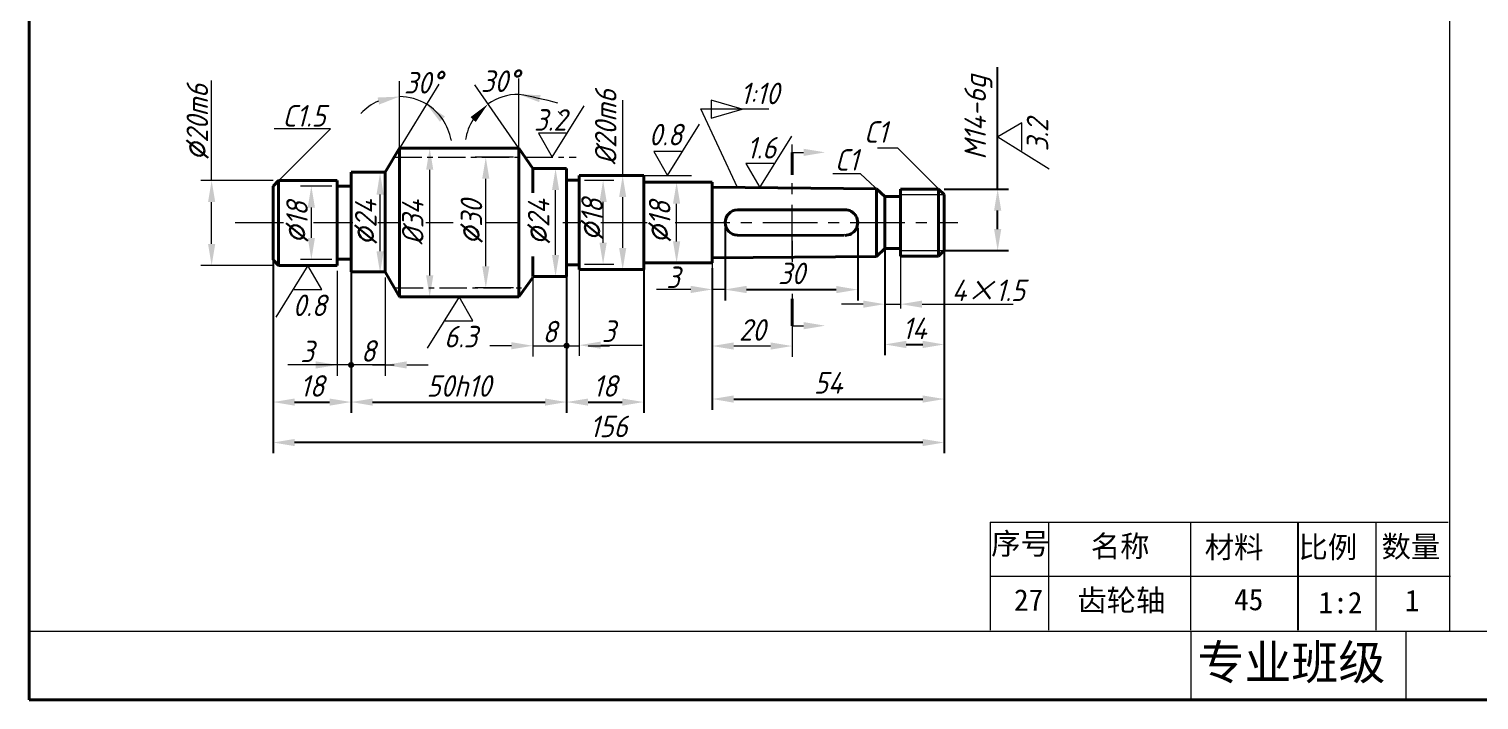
# Model space of a CAD drawing. Header units: millimetres. Extents: x -634 to 1374, y -314 to 507.
# Drawn here: x 1044 to 1212.4, y 282.2 to 360.2 of the extents above; entities that cross this region are included whole.
import ezdxf

# ---------------------------------------------------------------- set-up
doc = ezdxf.new("R2010")
doc.units = ezdxf.units.MM
doc.header["$LTSCALE"] = 0.2
doc.linetypes.add('CENTER', pattern=[50.8, 31.75, -6.35, 6.35, -6.35])
for name, color, linetype, lineweight in [('填', 7, 'Continuous', 9), ('标', 7, 'Continuous', 13), ('点', 7, 'CENTER', 15), ('粗', 7, 'Continuous', 40), ('细', 7, 'Continuous', 15), ('细线', 7, 'Continuous', 15)]:
    doc.layers.add(name, color=color, linetype=linetype, lineweight=lineweight)
doc.styles.get("Standard").update_dxf_attribs({"font": 'isocp.shx', "oblique": 15, "height": 2.5})
doc.styles.add('字', font='SIMFANG.TTF', dxfattribs={"height": 2.5})
doc.styles.add('字2', font='SIMFANG.TTF', dxfattribs={"height": 4})
doc.dimstyles.new('ISO-25', dxfattribs={"dimtxt": 2.5, "dimasz": 2.5, "dimexe": 1.25, "dimexo": 0.625, "dimtad": 1, "dimdsep": 46, "dimtxsty": 'Standard', "dimcen": 2.5, "dimadec": 0, "dimazin": 0, "dimtfac": 1, "dimtmove": 0, "dimatfit": 3, "dimfxl": 0, "dimarcsym": 0})

# ---------------------------------------------------------------- blocks, each defined once
blk = doc.blocks.new('*D9')
at = {"layer": 'Defpoints', "color": 0}
for p in [(1150.32, 335.08), (1072.36, 333.35), (1072.36, 312.15)]:
    blk.add_point(p, dxfattribs=at)
at = {"layer": '标', "color": 0, "lineweight": -2}
for p, q in [((1150.32, 334.46), (1150.32, 310.9)), ((1072.36, 332.73), (1072.36, 310.9)), ((1147.82, 312.15), (1074.86, 312.15))]:
    blk.add_line(p, q, dxfattribs=at)
at = {"layer": '标', "color": 0}
for points in [[(1074.86, 312.56), (1074.86, 311.73), (1072.36, 312.15)], [(1147.82, 312.56), (1147.82, 311.73), (1150.32, 312.15)]]:
    blk.add_solid(points, dxfattribs=at)
at = {"layer": '标', "color": 0, "insert": (1111.34, 314.02), "char_height": 2.5, "attachment_point": 5}
blk.add_mtext('156', dxfattribs=at)
blk = doc.blocks.new('*D10')
at = {"layer": 'Defpoints', "color": 0}
for p in [(1143.41, 335.24), (1150.32, 335.08), (1150.32, 323.54)]:
    blk.add_point(p, dxfattribs=at)
at = {"layer": '标', "color": 0, "lineweight": -2}
for p, q in [((1143.41, 334.61), (1143.41, 322.29)), ((1150.32, 334.46), (1150.32, 322.29)), ((1145.91, 323.54), (1147.82, 323.54))]:
    blk.add_line(p, q, dxfattribs=at)
at = {"layer": '标', "color": 0}
for points in [[(1145.91, 323.96), (1145.91, 323.12), (1143.41, 323.54)], [(1147.82, 323.96), (1147.82, 323.12), (1150.32, 323.54)]]:
    blk.add_solid(points, dxfattribs=at)
at = {"layer": '标', "color": 0, "insert": (1146.86, 325.41), "char_height": 2.5, "attachment_point": 5}
blk.add_mtext('14', dxfattribs=at)
blk = doc.blocks.new('*D11')
at = {"layer": 'Defpoints', "color": 0}
for p in [(1124.87, 337.7), (1140.28, 337.7), (1140.28, 329.91)]:
    blk.add_point(p, dxfattribs=at)
at = {"layer": '标', "color": 0, "lineweight": -2}
for p, q in [((1124.87, 337.08), (1124.87, 328.66)), ((1140.28, 337.08), (1140.28, 328.66)), ((1127.37, 329.91), (1137.78, 329.91))]:
    blk.add_line(p, q, dxfattribs=at)
at = {"layer": '标', "color": 0}
for points in [[(1127.37, 330.33), (1127.37, 329.5), (1124.87, 329.91)], [(1137.78, 330.33), (1137.78, 329.5), (1140.28, 329.91)]]:
    blk.add_solid(points, dxfattribs=at)
at = {"layer": '标', "color": 0, "insert": (1132.57, 331.79), "char_height": 2.5, "attachment_point": 5}
blk.add_mtext('30', dxfattribs=at)
blk = doc.blocks.new('*D14')
at = {"layer": 'Defpoints', "color": 0}
for p in [(1072.36, 335.64), (1081.42, 334.25), (1081.42, 316.85)]:
    blk.add_point(p, dxfattribs=at)
at = {"layer": '标', "color": 0, "lineweight": -2}
for p, q in [((1072.36, 335.01), (1072.36, 315.6)), ((1081.42, 333.62), (1081.42, 315.6)), ((1074.86, 316.85), (1078.92, 316.85))]:
    blk.add_line(p, q, dxfattribs=at)
at = {"layer": '标', "color": 0}
for points in [[(1074.86, 317.26), (1074.86, 316.43), (1072.36, 316.85)], [(1078.92, 317.26), (1078.92, 316.43), (1081.42, 316.85)]]:
    blk.add_solid(points, dxfattribs=at)
at = {"layer": '标', "color": 0, "insert": (1076.89, 318.72), "char_height": 2.5, "attachment_point": 5}
blk.add_mtext('18', dxfattribs=at)
blk = doc.blocks.new('*D15')
at = {"layer": 'Defpoints', "color": 0}
for p in [(1081.42, 334.25), (1106.45, 334.25), (1106.45, 316.85)]:
    blk.add_point(p, dxfattribs=at)
at = {"layer": '标', "color": 0, "lineweight": -2}
for p, q in [((1081.42, 333.62), (1081.42, 315.6)), ((1106.45, 333.62), (1106.45, 315.6)), ((1083.92, 316.85), (1103.95, 316.85))]:
    blk.add_line(p, q, dxfattribs=at)
at = {"layer": '标', "color": 0}
for points in [[(1083.92, 317.26), (1083.92, 316.43), (1081.42, 316.85)], [(1103.95, 317.26), (1103.95, 316.43), (1106.45, 316.85)]]:
    blk.add_solid(points, dxfattribs=at)
at = {"layer": '标', "color": 0, "insert": (1093.94, 318.72), "char_height": 2.5, "attachment_point": 5}
blk.add_mtext('50h10', dxfattribs=at)
blk = doc.blocks.new('*D16')
at = {"layer": 'Defpoints', "color": 0}
for p in [(1115.41, 335.3), (1106.45, 334.25), (1115.41, 316.85)]:
    blk.add_point(p, dxfattribs=at)
at = {"layer": '标', "color": 0, "lineweight": -2}
for p, q in [((1106.45, 333.62), (1106.45, 315.6)), ((1115.41, 334.67), (1115.41, 315.6)), ((1108.95, 316.85), (1112.91, 316.85))]:
    blk.add_line(p, q, dxfattribs=at)
at = {"layer": '标', "color": 0}
for points in [[(1108.95, 317.26), (1108.95, 316.43), (1106.45, 316.85)], [(1112.91, 317.26), (1112.91, 316.43), (1115.41, 316.85)]]:
    blk.add_solid(points, dxfattribs=at)
at = {"layer": '标', "color": 0, "insert": (1110.93, 318.72), "char_height": 2.5, "attachment_point": 5}
blk.add_mtext('18', dxfattribs=at)
blk = doc.blocks.new('*D17')
at = {"layer": 'Defpoints', "color": 0}
for p in [(1149.68, 341.59), (1156.53, 341.59), (1149.68, 334.44)]:
    blk.add_point(p, dxfattribs=at)
at = {"layer": '标', "color": 0, "lineweight": -2}
for p, q in [((1156.53, 341.59), (1156.53, 355.75)), ((1150.3, 341.59), (1157.78, 341.59)), ((1156.53, 336.94), (1156.53, 339.09)), ((1150.3, 334.44), (1157.78, 334.44))]:
    blk.add_line(p, q, dxfattribs=at)
at = {"layer": '标', "color": 0}
for points in [[(1156.11, 339.09), (1156.95, 339.09), (1156.53, 341.59)], [(1156.11, 336.94), (1156.95, 336.94), (1156.53, 334.44)]]:
    blk.add_solid(points, dxfattribs=at)
at = {"layer": '标', "color": 0, "insert": (1154.3, 349.92), "char_height": 2.5, "attachment_point": 5, "rotation": 90}
blk.add_mtext('M14-6g', dxfattribs=at)
blk = doc.blocks.new('*D37')
at = {"layer": 'Defpoints', "color": 0}
for p in [(1123.37, 333.02), (1150.32, 333.02), (1150.32, 317.2)]:
    blk.add_point(p, dxfattribs=at)
at = {"layer": '标', "color": 0, "lineweight": -2}
for p, q in [((1123.37, 332.39), (1123.37, 315.95)), ((1150.32, 332.39), (1150.32, 315.95)), ((1125.87, 317.2), (1147.82, 317.2))]:
    blk.add_line(p, q, dxfattribs=at)
at = {"layer": '标', "color": 0}
for points in [[(1125.87, 317.62), (1125.87, 316.78), (1123.37, 317.2)], [(1147.82, 317.62), (1147.82, 316.78), (1150.32, 317.2)]]:
    blk.add_solid(points, dxfattribs=at)
at = {"layer": '标', "color": 0, "insert": (1136.84, 319.08), "char_height": 2.5, "attachment_point": 5}
blk.add_mtext('54', dxfattribs=at)
blk = doc.blocks.new('CUZAO')
for p, q in [((-20.17, -4.19), (-15.78, 2.87)), ((-18.27, -0.9), (-22.07, -0.9)), ((-22.07, -0.9), (-20.17, -4.19))]:
    blk.add_line(p, q)

msp = doc.modelspace()

# ---------------------------------------------------------------- hatches: boundary and pattern name
at = {"layer": '粗'}
h = msp.add_hatch(color=256, dxfattribs=at)
h.paths.add_polyline_path([(1106.454, 323.577), (1106.454, 323.39), (1106.641, 323.39, 0.4142136)])
h.paths.add_polyline_path([(1106.454, 323.577, 0.4142136), (1106.266, 323.39), (1106.454, 323.39)])
h.paths.add_polyline_path([(1106.454, 323.39), (1106.266, 323.39, 0.4142136), (1106.454, 323.202)])
h.paths.add_polyline_path([(1106.641, 323.39), (1106.454, 323.39), (1106.454, 323.202, 0.4142136)])
h = msp.add_hatch(color=256, dxfattribs=at)
h.paths.add_polyline_path([(1081.42, 321.347), (1081.42, 321.16), (1081.607, 321.16, 0.4142136)])
h.paths.add_polyline_path([(1081.42, 321.347, 0.4142136), (1081.233, 321.16), (1081.42, 321.16)])
h.paths.add_polyline_path([(1081.42, 321.16), (1081.233, 321.16, 0.4142136), (1081.42, 320.972)])
h.paths.add_polyline_path([(1081.607, 321.16), (1081.42, 321.16), (1081.42, 320.972, 0.4142136)])

# ---------------------------------------------------------------- linework, layer by layer
msp.add_line((1191.421, 290.357), (1191.421, 302.912))
at = {"layer": '填'}
for p, q in [((1132.654, 345.854), (1133.986, 345.854)), ((1132.654, 335.592), (1132.654, 333.1)), ((1123.369, 333.517), (1123.369, 322.106)), ((1079.812, 332.088), (1079.812, 319.91)), ((1081.42, 332.088), (1081.42, 319.91)), ((1132.654, 329.409), (1132.654, 322.106)), ((1132.654, 325.719), (1133.986, 325.719)), ((1130.154, 323.356), (1125.869, 323.356)), ((1085.387, 321.16), (1074.054, 321.16)), ((1083.92, 321.16), (1086.42, 321.16))]:
    msp.add_line(p, q, dxfattribs=at)
for points in [[(1133.986, 346.271), (1133.986, 345.438), (1136.486, 345.854)], [(1133.986, 326.136), (1133.986, 325.302), (1136.486, 325.719)], [(1125.869, 323.773), (1125.869, 322.94), (1123.369, 323.356)], [(1130.154, 323.773), (1130.154, 322.94), (1132.654, 323.356)], [(1077.312, 321.576), (1077.312, 320.743), (1079.812, 321.16)]]:
    msp.add_solid(points, dxfattribs=at)
at = {"layer": '标'}
for p, q in [((1085.387, 343.55), (1091.639, 353.767)), ((1087.033, 345.289), (1087.033, 354.131)), ((1100.905, 346.334), (1100.905, 354.422)), ((1102.537, 343.966), (1095.783, 353.696)), ((1105.491, 350.604), (1105.969, 350.092)), ((1112.969, 343.156), (1112.969, 351.929)), ((1126.292, 341.77), (1122.055, 350.895)), ((1122.055, 350.895), (1129.964, 350.895)), ((1072.36, 341.944), (1079.019, 348.603)), ((1079.019, 348.603), (1072.473, 348.603)), ((1093.029, 347.304), (1093.044, 347.218)), ((1087.658, 346.334), (1091.804, 346.334)), ((1144.921, 346.349), (1142.552, 346.349)), ((1150.316, 340.953), (1144.921, 346.349)), ((1090.554, 331.568), (1090.554, 343.834)), ((1100.28, 345.289), (1095.816, 345.289)), ((1103.162, 343.966), (1106.422, 343.966)), ((1072.375, 342.584), (1063.972, 342.584)), ((1079.187, 341.944), (1075.552, 341.944)), ((1084.762, 343.55), (1082.842, 343.55)), ((1097.066, 332.62), (1097.066, 342.789)), ((1108.548, 342.607), (1111.945, 342.607)), ((1114.783, 343.156), (1111.719, 343.156)), ((1115.408, 343.156), (1120.963, 343.156)), ((1116.033, 342.39), (1120.484, 342.39)), ((1140.602, 343.366), (1137.387, 343.366)), ((1143.407, 340.74), (1140.602, 343.366)), ((1084.786, 334.362), (1084.786, 340.951)), ((1105.172, 333.943), (1105.172, 341.466)), ((1112.969, 334.753), (1112.969, 340.656)), ((1065.222, 335.213), (1065.222, 340.084)), ((1076.802, 335.91), (1076.802, 339.444)), ((1110.695, 335.363), (1110.695, 340.107)), ((1119.234, 335.518), (1119.234, 339.89)), ((1124.871, 336.679), (1124.871, 328.681)), ((1143.407, 334.612), (1143.407, 327.724)), ((1145.259, 334.612), (1145.259, 327.724)), ((1072.375, 332.713), (1063.972, 332.713)), ((1079.187, 333.41), (1075.552, 333.41)), ((1084.762, 331.961), (1082.842, 331.961)), ((1106.454, 332.863), (1106.454, 322.205)), ((1107.923, 332.863), (1107.923, 322.205)), ((1108.548, 332.863), (1111.945, 332.863)), ((1114.783, 332.253), (1111.719, 332.253)), ((1116.033, 333.018), (1120.484, 333.018)), ((1123.369, 333.117), (1123.369, 328.681)), ((1081.42, 330.936), (1081.42, 319.91)), ((1085.387, 331.336), (1085.387, 319.91)), ((1102.537, 331.336), (1102.537, 322.14)), ((1103.162, 331.443), (1106.422, 331.443)), ((1106.454, 331.336), (1106.454, 322.14)), ((1087.655, 329.068), (1091.804, 329.068)), ((1100.28, 330.12), (1095.816, 330.12)), ((1120.869, 329.931), (1116.886, 329.931)), ((1124.871, 329.931), (1123.369, 329.931)), ((1127.371, 329.931), (1129.871, 329.931)), ((1140.907, 328.219), (1138.407, 328.219)), ((1143.407, 328.219), (1145.259, 328.219)), ((1147.759, 328.219), (1158.343, 328.219)), ((1110.423, 323.455), (1115.25, 323.455)), ((1100.037, 323.39), (1097.537, 323.39)), ((1102.537, 323.39), (1107.923, 323.39)), ((1108.954, 323.39), (1111.454, 323.39)), ((1078.92, 321.16), (1076.42, 321.16)), ((1085.387, 321.16), (1081.42, 321.16)), ((1087.887, 321.16), (1090.387, 321.16))]:
    msp.add_line(p, q, dxfattribs=at)
for centre, radius, start, end in [((1087.033, 346.24), 6.089, 58.53768, 90), ((1100.905, 346.317), 6.278, 90, 124.76422), ((1090.331, 295.409), 58.155, 74.95566, 79.52412), ((1087.033, 346.24), 6.089, 113.69212, 137.38424), ((1087.033, 346.24), 6.089, 10.05692, 58.53768), ((1100.905, 346.317), 6.278, 147.73466, 170.70509)]:
    msp.add_arc(centre, radius, start, end, dxfattribs=at)
for points in [[(1084.501, 352.224), (1084.672, 351.408), (1087.033, 352.329)], [(1103.272, 351.689), (1103.438, 352.505), (1100.905, 352.595)], [(1091.745, 349.416), (1092.316, 350.023), (1090.211, 351.434)], [(1095.296, 349.956), (1095.898, 349.38), (1097.325, 351.474)], [(1090.137, 343.834), (1090.971, 343.834), (1090.554, 346.334)], [(1096.65, 342.789), (1097.483, 342.789), (1097.066, 345.289)], [(1104.755, 341.466), (1105.589, 341.466), (1105.172, 343.966)], [(1064.805, 340.084), (1065.638, 340.084), (1065.222, 342.584)], [(1076.386, 339.444), (1077.219, 339.444), (1076.802, 341.944)], [(1084.37, 340.951), (1085.203, 340.951), (1084.786, 343.451)], [(1110.279, 340.107), (1111.112, 340.107), (1110.695, 342.607)], [(1112.553, 340.656), (1113.386, 340.656), (1112.969, 343.156)], [(1118.817, 339.89), (1119.651, 339.89), (1119.234, 342.39)], [(1064.805, 335.213), (1065.638, 335.213), (1065.222, 332.713)], [(1076.386, 335.91), (1077.219, 335.91), (1076.802, 333.41)], [(1110.279, 335.363), (1111.112, 335.363), (1110.695, 332.863)], [(1118.817, 335.518), (1119.651, 335.518), (1119.234, 333.018)], [(1084.37, 334.362), (1085.203, 334.362), (1084.786, 331.862)], [(1104.755, 333.943), (1105.589, 333.943), (1105.172, 331.443)], [(1112.553, 334.753), (1113.386, 334.753), (1112.969, 332.253)], [(1096.65, 332.62), (1097.483, 332.62), (1097.066, 330.12)], [(1090.137, 331.568), (1090.971, 331.568), (1090.554, 329.068)], [(1120.869, 330.348), (1120.869, 329.514), (1123.369, 329.931)], [(1127.371, 330.348), (1127.371, 329.514), (1124.871, 329.931)], [(1140.907, 328.636), (1140.907, 327.802), (1143.407, 328.219)], [(1147.759, 328.636), (1147.759, 327.802), (1145.259, 328.219)], [(1100.037, 323.806), (1100.037, 322.973), (1102.537, 323.39)], [(1110.423, 323.871), (1110.423, 323.038), (1107.923, 323.455)], [(1087.887, 321.576), (1087.887, 320.743), (1085.387, 321.16)]]:
    msp.add_solid(points, dxfattribs=at)
at = {"layer": '点'}
for p, q in [((1132.654, 333.392), (1132.654, 346.761)), ((1067.955, 337.704), (1073.582, 337.704)), ((1077.05, 337.704), (1081.637, 337.704)), ((1084.512, 337.704), (1087.033, 337.704)), ((1090.121, 337.704), (1093.269, 337.704)), ((1097.026, 337.704), (1100.905, 337.704)), ((1106.032, 337.704), (1108.124, 337.704)), ((1110.441, 337.704), (1115.813, 337.704)), ((1119.078, 337.704), (1151.901, 337.704))]:
    msp.add_line(p, q, dxfattribs=at)
at = {"layer": '点', "ltscale": 0.5}
for p, q in [((1086.451, 345.289), (1107.559, 345.289)), ((1086.625, 330.12), (1101.31, 330.12))]:
    msp.add_line(p, q, dxfattribs=at)
at = {"layer": '粗'}
for p, q in [((1085.387, 343.55), (1087.033, 346.334)), ((1087.033, 329.075), (1087.033, 346.334)), ((1087.033, 346.334), (1100.905, 346.334)), ((1100.905, 346.334), (1102.537, 343.966)), ((1100.905, 346.334), (1100.905, 329.075)), ((1132.654, 345.854), (1132.654, 343.246)), ((1102.537, 343.966), (1106.454, 343.966)), ((1102.537, 341.16), (1102.537, 343.966)), ((1106.454, 343.966), (1106.454, 331.443)), ((1072.36, 341.944), (1073, 342.584)), ((1072.36, 333.353), (1072.36, 341.944)), ((1073, 342.584), (1073, 332.713)), ((1073, 342.584), (1079.812, 342.584)), ((1079.812, 342.584), (1079.812, 332.713)), ((1079.812, 341.944), (1081.42, 341.944)), ((1081.42, 331.961), (1081.42, 343.55)), ((1081.42, 343.55), (1085.387, 343.55)), ((1085.387, 343.55), (1085.387, 331.961)), ((1107.923, 332.253), (1107.923, 343.156)), ((1107.923, 343.156), (1115.408, 343.156)), ((1115.408, 343.156), (1115.408, 332.253)), ((1115.408, 342.39), (1123.369, 342.39)), ((1123.369, 342.39), (1123.369, 333.018)), ((1123.369, 341.794), (1142.449, 341.636)), ((1142.449, 333.772), (1142.449, 341.636)), ((1143.407, 340.74), (1142.449, 341.636)), ((1143.407, 334.669), (1143.407, 340.74)), ((1143.407, 340.74), (1145.259, 340.74)), ((1145.259, 334.443), (1145.259, 341.593)), ((1145.259, 341.593), (1149.676, 341.593)), ((1145.259, 340.74), (1145.259, 333.815)), ((1150.316, 340.953), (1149.676, 341.593)), ((1149.676, 333.815), (1149.676, 341.593)), ((1150.316, 340.953), (1150.301, 334.443)), ((1126.359, 339.193), (1138.872, 339.19)), ((1126.359, 336.216), (1138.704, 336.218)), ((1102.537, 331.443), (1102.537, 333.748)), ((1123.369, 333.615), (1142.449, 333.772)), ((1143.407, 334.669), (1142.449, 333.772)), ((1143.407, 334.669), (1145.259, 334.669)), ((1145.259, 333.815), (1149.676, 333.815)), ((1150.316, 334.455), (1149.676, 333.815)), ((1073, 332.713), (1072.36, 333.353)), ((1079.812, 332.713), (1073, 332.713)), ((1079.812, 333.464), (1081.42, 333.464)), ((1085.387, 331.961), (1081.42, 331.961)), ((1081.42, 331.961), (1085.387, 331.961)), ((1085.387, 331.961), (1087.033, 329.075)), ((1107.923, 332.253), (1115.408, 332.253)), ((1115.408, 333.018), (1123.369, 333.018)), ((1100.905, 329.075), (1102.537, 331.336)), ((1102.537, 331.443), (1106.454, 331.443)), ((1087.033, 329.075), (1100.905, 329.075)), ((1132.654, 328.849), (1132.654, 325.719))]:
    msp.add_line(p, q, dxfattribs=at)
msp.add_lwpolyline([(1044.003, 282.241), (1374.003, 282.241), (1374.003, 507.241), (1044.003, 507.241)], close=True, dxfattribs=at)
for points in [[(1106.454, 342.607), (1107.923, 342.607)], [(1106.454, 332.801), (1107.923, 332.801)]]:
    msp.add_lwpolyline(points, dxfattribs=at)
for centre in [(1106.454, 323.39), (1081.42, 321.16)]:
    msp.add_circle(centre, 0.187, dxfattribs=at)
for centre, start, end in [((1126.359, 337.704), 92.67617, 267.32383), ((1138.788, 337.704), 268.96386, 91.03614)]:
    msp.add_arc(centre, 1.488, start, end, dxfattribs=at)
at = {"layer": '细'}
for p, q in [((1209.003, 499.241), (1209.003, 290.241)), ((1123.252, 349.824), (1126.865, 350.885)), ((1123.261, 351.922), (1123.261, 349.827)), ((1126.865, 350.885), (1123.261, 351.922)), ((1145.259, 340.953), (1150.316, 340.953)), ((1145.259, 334.455), (1150.316, 334.455)), ((1155.678, 302.912), (1155.678, 290.357)), ((1162.474, 290.357), (1162.474, 302.914)), ((1178.947, 302.917), (1178.947, 290.357)), ((1200.455, 302.921), (1200.455, 290.357)), ((1155.678, 296.64), (1209.144, 296.64)), ((1209.003, 296.64), (1209.003, 290.357)), ((1044.003, 290.241), (1374.003, 290.241)), ((1179.003, 282.241), (1179.003, 290.241)), ((1204.003, 282.241), (1204.003, 290.241)), ((1209.003, 290.241), (1240.468, 290.241))]:
    msp.add_line(p, q, dxfattribs=at)
at = {"layer": '细线'}
msp.add_line((1065.222, 342.584), (1065.222, 354.206), dxfattribs=at)
at = {"layer": '细线', "linetype": 'Continuous'}
msp.add_line((1155.678, 302.912), (1208.862, 302.912), dxfattribs=at)

# ---------------------------------------------------------------- block references
at = {"layer": '细', "xscale": 0.84699999999998, "yscale": 0.84699999999998, "zscale": 0.8470000000000001}
for p in [(1121.876, 348.84), (1135.27, 346.707), (1145.984, 345.322)]:
    msp.add_blockref('CUZAO', p, dxfattribs=at)
for p, rotation in [((1160.083, 330.59), 270), ((1059.322, 329.161), 180), ((1076.885, 325.523), 180)]:
    msp.add_blockref('CUZAO', p, dxfattribs=dict(at, rotation=rotation))

# ---------------------------------------------------------------- texts
at = {"layer": '填', "char_height": 2.5, "attachment_point": 5}
for s, insert in [('30{\\Ftxt.shx;%%d}', (1089.775, 353.938)), ('30{\\Ftxt.shx;%%d}', (1098.696, 354.122)), ('C1.5', (1075.948, 350.099)), ('3.2', (1104.557, 349.621)), ('0.8', (1117.951, 347.916)), ('C1', (1142.35, 348.223)), ('1.6', (1129.094, 346.388)), ('C1', (1138.969, 344.98)), ('4{\\f宋体|b0|i0|c134|p2;×}1.5', (1155.453, 329.826)), ('0.8', (1076.59, 328.086)), ('6.3', (1094.153, 324.448)), ('8', (1104.495, 325.032)), ('3', (1111.329, 325.08)), ('20', (1128.012, 325.231)), ('3', (1076.317, 322.733)), ('8', (1083.404, 322.785))]:
    msp.add_mtext(s, dxfattribs=dict(at, insert=insert))
at = {"layer": '标', "char_height": 2.5, "attachment_point": 5, "rotation": 90}
for s, insert in [('{\\Ftxt.shx;%%c}20m6', (1063.558, 349.317)), ('%%c20m6', (1111, 348.792)), ('{\\Ftxt.shx;%%c}18', (1075.138, 337.677)), ('{\\Ftxt.shx;%%c}24', (1083.122, 337.657)), ('%%c34', (1088.585, 337.701)), ('{\\Ftxt.shx;%%c}30', (1095.402, 337.704)), ('{\\Ftxt.shx;%%c}24', (1103.203, 337.704)), ('{\\Ftxt.shx;%%c}18', (1109.409, 337.99)), ('{\\Ftxt.shx;%%c}18', (1117.265, 337.704))]:
    msp.add_mtext(s, dxfattribs=dict(at, insert=insert))
at = {"layer": '标', "insert": (1126.632, 353.945), "char_height": 2.5, "width": 25.74726, "attachment_point": 1}
msp.add_mtext('1:10', dxfattribs=at)
at = {"layer": '标', "insert": (1118.82, 331.339), "char_height": 2.5, "attachment_point": 5}
msp.add_mtext('3', dxfattribs=at)
at = {"layer": '细', "insert": (1161.158, 347.858), "char_height": 2.5, "attachment_point": 5, "rotation": 90}
msp.add_mtext('3.2', dxfattribs=at)
at = {"layer": '细'}
for s, insert, char_height, width, attachment_point, style in [('序号', (1159.189, 301.657), 2.5, 7.14, 2, '字'), ('{\\fFangSong_GB2312|b0|i0|c134|p49;名称}', (1170.762, 301.36), 2.5, 7.14, 2, '字'), ('{\\fFangSong_GB2312|b0|i0|c134|p49;材料}', (1183.992, 301.249), 2.5, 7.14, 2, '字'), ('{\\fFangSong_GB2312|b0|i0|c134|p49;比例}', (1194.89, 301.249), 2.5, 7.14, 2, '字'), ('{\\fFangSong_GB2312|b0|i0|c134|p49;数量}', (1204.537, 301.318), 2.5, 7.14, 2, '字'), ('{\\f仿宋_GB2312|b0|i0|c134|p49;27}', (1160.127, 295.106), 2.5, 7.14, 2, '字'), ('{\\f仿宋_GB2312|b0|i0|c134|p49;齿轮轴}', (1170.904, 295.076), 2.5, 12.0117, 2, '字'), ('{\\f仿宋_GB2312|b0|i0|c134|p49;45}', (1185.689, 295.167), 2.5, 7.14, 2, '字'), ('{\\f仿宋_GB2312|b0|i0|c134|p49;1\\f宋体|b0|i0|c0|p2;:\\f仿宋_GB2312|b0|i0|c134|p49;2}', (1196.357, 294.809), 2.5, 7.14, 2, '字'), ('{\\fFangSong_GB2312|b0|i0|c134|p49;1}', (1204.678, 295.035), 2.5, 7.14, 2, '字'), ('专业班级', (1179.738, 288.619), 4, 23.3701, 1, '字2')]:
    msp.add_mtext(s, dxfattribs=dict(at, insert=insert, char_height=char_height, width=width, attachment_point=attachment_point, style=style))

# ---------------------------------------------------------------- dimensions: what is measured, and where the dimension line sits
at = {"layer": '标'}
for base, p1, p2, angle, text, picture, middle in [((1156.531, 341.593), (1149.676, 334.443), (1149.676, 341.593), 90, 'M14-6g', '*D17', (1154.298, 349.919)), ((1140.276, 329.915), (1124.871, 337.704), (1140.276, 337.704), 180, '30', '*D11', (1132.573, 331.79)), ((1081.42, 316.848), (1072.36, 335.639), (1081.42, 334.248), 180, '18', '*D14', (1076.89, 318.723)), ((1115.408, 316.848), (1106.454, 334.248), (1115.408, 335.295), 180, '18', '*D16', (1110.931, 318.723)), ((1150.316, 323.539), (1143.407, 335.237), (1150.316, 335.083), 180, '14', '*D10', (1146.862, 325.414)), ((1072.36, 312.146), (1150.316, 335.083), (1072.36, 333.353), 180, '156', '*D9', (1111.338, 314.021)), ((1106.454, 316.848), (1081.42, 334.248), (1106.454, 334.248), 180, '50h10', '*D15', (1093.937, 318.723))]:
    dim = msp.add_linear_dim(base=base, p1=p1, p2=p2, angle=angle, text=text, dimstyle='ISO-25', dxfattribs=at)
    dim.commit()
    dim.dimension.update_dxf_attribs({"geometry": picture, "text_midpoint": middle})
dim = msp.add_linear_dim(base=(1150.316, 317.201), p1=(1123.369, 333.018), p2=(1150.316, 333.018), text='54', dimstyle='ISO-25', dxfattribs=at)
dim.commit()
dim.dimension.update_dxf_attribs({"geometry": '*D37', "text_midpoint": (1136.843, 319.076)})

doc.saveas('drawing.dxf')
